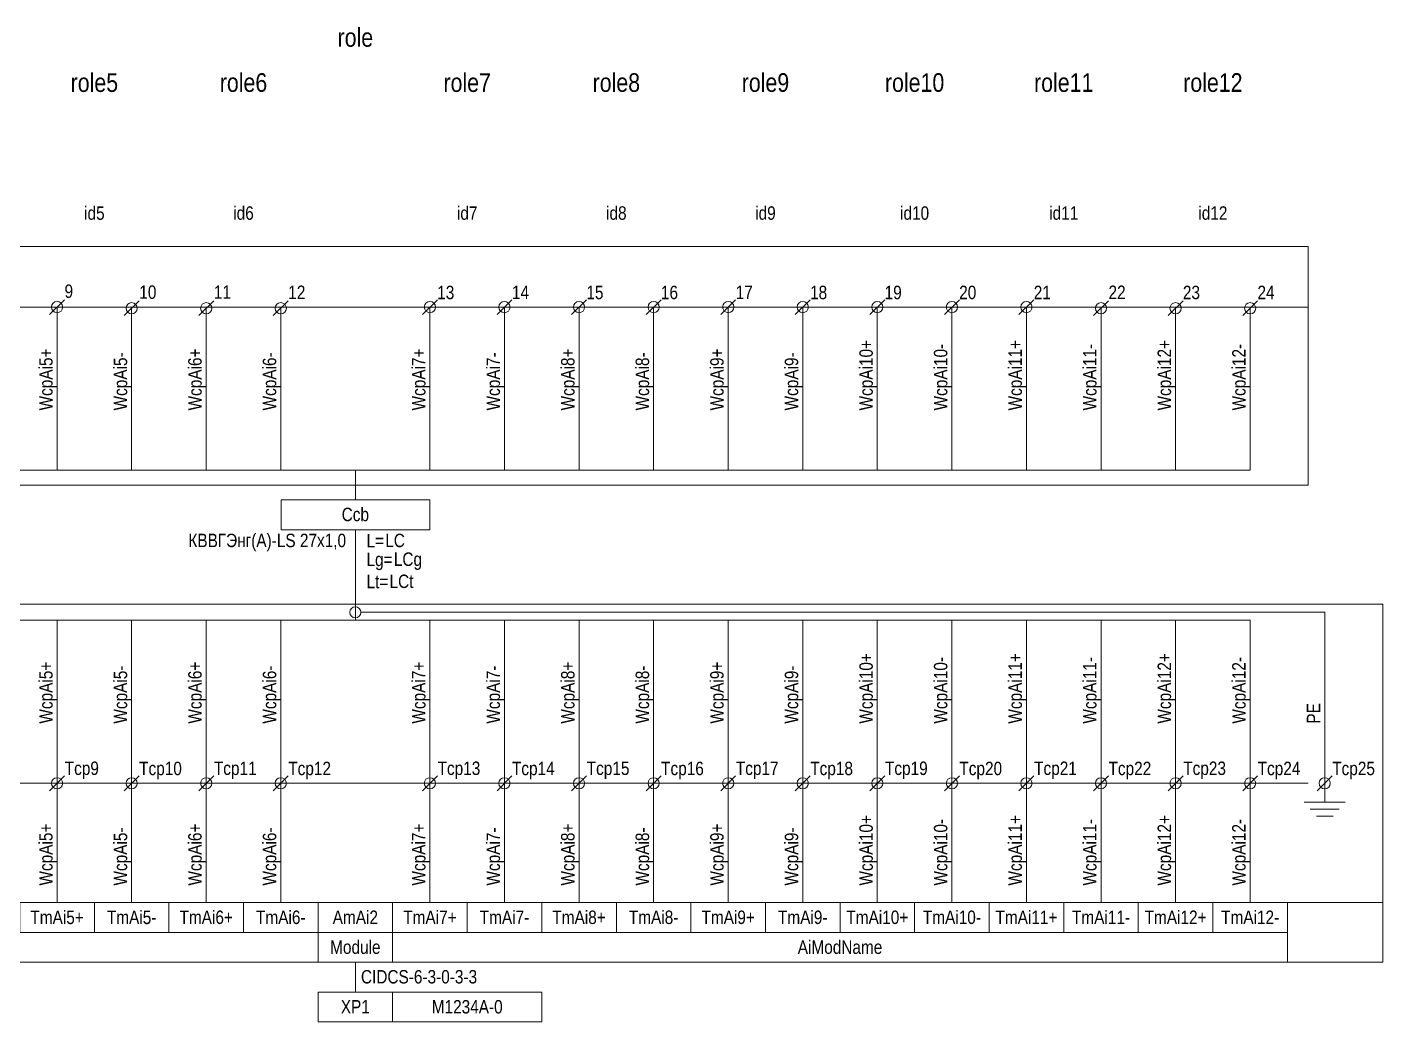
# Model space of a CAD drawing. Header units: millimetres. Extents: x 20 to 329, y -141 to -5.
# Drawn here: x 147.5 to 329.3, y -141 to -7.6 of the extents above; entities that cross this region are included whole.
import ezdxf

# ---------------------------------------------------------------- set-up
doc = ezdxf.new("R2010")
doc.units = ezdxf.units.MM
doc.header["$MEASUREMENT"] = 0
doc.linetypes.add('1_1', pattern=[2000, 1000, -1000])
doc.linetypes.add('4_2_1_2', pattern=[6702.777624, 3527.777672, -1763.888836, 0, -1411.111116])
for name, color, linetype in [('cp_params_ai', 7, 'Continuous'), ('cp_params_di', 7, 'Continuous'), ('cp_static_ai', 7, 'Continuous'), ('cp_static_di', 7, 'Continuous'), ('cp_static_do', 7, 'Continuous'), ('id_params_ai', 7, 'Continuous'), ('id_params_di', 7, 'Continuous'), ('id_static_ai', 7, 'Continuous'), ('id_static_di', 7, 'Continuous')]:
    doc.layers.add(name, color=color, linetype=linetype)
doc.styles.add('СГЕНЕРИР_СТИЛЬ_1', font='')
doc.styles.get('СГЕНЕРИР_СТИЛЬ_1').set_extended_font_data('Arial Narrow')

msp = doc.modelspace()

# ---------------------------------------------------------------- linework, layer by layer
at = {"layer": 'cp_static_ai', "color": 7, "linetype": 'Continuous', "lineweight": 15, "ltscale": 100}
for p, q in [((150.52577, -46.142885), (152.52577, -44.142885)), ((160.525753, -46.285774), (162.525753, -44.285774)), ((170.525753, -46.285774), (172.525753, -44.285774)), ((180.525753, -46.285774), (182.525753, -44.285774)), ((200.52575, -46.142885), (202.52575, -44.142885)), ((210.52575, -46.142885), (212.52575, -44.142885)), ((220.52575, -46.142885), (222.52575, -44.142885)), ((230.52575, -46.142885), (232.52575, -44.142885)), ((240.52575, -46.142885), (242.52575, -44.142885)), ((250.52575, -46.142885), (252.52575, -44.142885)), ((260.52575, -46.142885), (262.52575, -44.142885)), ((270.52575, -46.142885), (272.52575, -44.142885)), ((280.52575, -46.142885), (282.52575, -44.142885)), ((290.525734, -46.285774), (292.525734, -44.285774)), ((300.525734, -46.285774), (302.525734, -44.285774)), ((310.525734, -46.285774), (312.525734, -44.285774)), ((150.52576, -109.999996), (152.52576, -107.999996)), ((151.52576, -108.999996), (151.52576, -125)), ((160.52576, -109.999996), (162.52576, -107.999996)), ((161.52576, -108.999996), (161.52576, -125)), ((170.525757, -109.999996), (172.525757, -107.999996)), ((171.525757, -108.999996), (171.525757, -125)), ((180.525757, -109.999996), (182.525757, -107.999996)), ((181.525757, -108.999996), (181.525757, -125)), ((200.525753, -109.999996), (202.525753, -107.999996)), ((201.525753, -108.999996), (201.525753, -125)), ((210.525753, -109.999996), (212.525753, -107.999996)), ((211.525753, -108.999996), (211.525753, -125)), ((220.52575, -109.999996), (222.52575, -107.999996)), ((221.52575, -108.999996), (221.52575, -125)), ((230.52575, -109.999996), (232.52575, -107.999996)), ((231.52575, -108.999996), (231.52575, -125)), ((240.525747, -109.999996), (242.525747, -107.999996)), ((241.525747, -108.999996), (241.525747, -125)), ((250.525747, -109.999996), (252.525747, -107.999996)), ((251.525747, -108.999996), (251.525747, -125)), ((260.525743, -109.999996), (262.525743, -107.999996)), ((261.525743, -108.999996), (261.525743, -125)), ((270.525743, -109.999996), (272.525743, -107.999996)), ((271.525743, -108.999996), (271.525743, -125)), ((280.52574, -109.999996), (282.52574, -107.999996)), ((281.52574, -108.999996), (281.52574, -125)), ((290.52574, -109.999996), (292.52574, -107.999996)), ((291.52574, -108.999996), (291.52574, -125)), ((300.525737, -109.999996), (302.525737, -107.999996)), ((301.525737, -108.999996), (301.525737, -125)), ((310.525737, -109.999996), (312.525737, -107.999996)), ((311.525737, -108.999996), (311.525737, -125)), ((320.525737, -109.999996), (322.525737, -107.999996)), ((321.525737, -108.999996), (321.525737, -111.525363)), ((318.783511, -111.525363), (324.267963, -111.525363)), ((319.595426, -112.459169), (323.456047, -112.459169)), ((320.407342, -113.392975), (322.644132, -113.392975)), ((56.525773, -125), (329.325188, -125)), ((56.525773, -133), (329.325188, -133))]:
    msp.add_line(p, q, dxfattribs=at)
at = {"layer": 'cp_static_ai', "color": 7, "linetype": '1_1', "lineweight": 15, "ltscale": 100}
for q in [(56.525773, -85), (329.325188, -133)]:
    msp.add_line((329.325188, -85), q, dxfattribs=at)
at = {"layer": 'cp_static_ai', "color": 7, "linetype": 'Continuous', "lineweight": 15, "ltscale": 100}
msp.add_lwpolyline([(321.525737, -108.999996), (321.525737, -86.071459), (192.275753, -86.071459)], dxfattribs=at)
for points in [[(146.52576, -125), (156.52576, -125), (156.52576, -129), (146.52576, -129)], [(156.52576, -125), (166.52576, -125), (166.52576, -129), (156.52576, -129)], [(166.525757, -125), (176.525757, -125), (176.525757, -129), (166.525757, -129)], [(176.525757, -125), (186.525757, -125), (186.525757, -129), (176.525757, -129)], [(196.525753, -125), (206.525753, -125), (206.525753, -129), (196.525753, -129)], [(206.525753, -125), (216.525753, -125), (216.525753, -129), (206.525753, -129)], [(216.52575, -125), (226.52575, -125), (226.52575, -129), (216.52575, -129)], [(226.52575, -125), (236.52575, -125), (236.52575, -129), (226.52575, -129)], [(236.525747, -125), (246.525747, -125), (246.525747, -129), (236.525747, -129)], [(246.525747, -125), (256.525747, -125), (256.525747, -129), (246.525747, -129)], [(256.525743, -125), (266.525743, -125), (266.525743, -129), (256.525743, -129)], [(266.525743, -125), (276.525743, -125), (276.525743, -129), (266.525743, -129)], [(276.52574, -125), (286.52574, -125), (286.52574, -129), (276.52574, -129)], [(286.52574, -125), (296.52574, -125), (296.52574, -129), (286.52574, -129)], [(296.525737, -125), (306.525737, -125), (306.525737, -129), (296.525737, -129)], [(306.525737, -125), (316.525737, -125), (316.525737, -129), (306.525737, -129)], [(66.525773, -129), (186.525753, -129), (186.525753, -133), (66.525773, -133)], [(196.525753, -129), (316.525734, -129), (316.525734, -133), (196.525753, -133)]]:
    msp.add_lwpolyline(points, close=True, dxfattribs=at)
for centre in [(151.52577, -45.142885), (161.525753, -45.285774), (171.525753, -45.285774), (181.525753, -45.285774), (201.52575, -45.142885), (211.52575, -45.142885), (221.52575, -45.142885), (231.52575, -45.142885), (241.52575, -45.142885), (251.52575, -45.142885), (261.52575, -45.142885), (271.52575, -45.142885), (281.52575, -45.142885), (291.525734, -45.285774), (301.525734, -45.285774), (311.525734, -45.285774), (191.525753, -86.071459), (151.52576, -108.999996), (161.52576, -108.999996), (171.525757, -108.999996), (181.525757, -108.999996), (201.525753, -108.999996), (211.525753, -108.999996), (221.52575, -108.999996), (231.52575, -108.999996), (241.525747, -108.999996), (251.525747, -108.999996), (261.525743, -108.999996), (271.525743, -108.999996), (281.52574, -108.999996), (291.52574, -108.999996), (301.525737, -108.999996), (311.525737, -108.999996), (321.525737, -108.999996)]:
    msp.add_circle(centre, 0.75, dxfattribs=at)
at = {"layer": 'cp_static_di', "color": 7, "linetype": '4_2_1_2', "lineweight": 15, "ltscale": 100}
for p, q in [((56.525773, -45.142885), (319.325188, -45.142885)), ((56.525773, -109), (319.325188, -109))]:
    msp.add_line(p, q, dxfattribs=at)
at = {"layer": 'cp_static_di', "color": 7, "linetype": 'Continuous', "lineweight": 15, "ltscale": 100}
for p, q in [((151.525757, -45.142885), (151.525758, -66.999962)), ((161.525757, -45.142885), (161.525758, -66.999962)), ((171.525753, -45.142885), (171.525755, -66.999962)), ((181.525753, -45.142885), (181.525755, -66.999962)), ((201.52575, -45.142885), (201.525752, -66.999962)), ((211.52575, -45.142885), (211.525752, -66.999962)), ((221.525747, -45.142885), (221.525748, -66.999962)), ((231.525747, -45.142885), (231.525748, -66.999962)), ((241.525743, -45.142885), (241.525745, -66.999962)), ((251.525743, -45.142885), (251.525745, -66.999962)), ((261.52574, -45.142885), (261.525742, -66.999962)), ((271.52574, -45.142885), (271.525742, -66.999962)), ((281.525737, -45.142885), (281.525739, -66.999962)), ((291.525737, -45.142885), (291.525739, -66.999962)), ((301.525734, -45.142885), (301.525735, -66.999962)), ((311.525734, -45.142885), (311.525735, -66.999962)), ((71.525771, -87.142919), (311.525735, -87.142919)), ((151.525758, -87.142919), (151.52576, -108.999996)), ((161.525758, -87.142919), (161.52576, -108.999996)), ((171.525755, -87.142919), (171.525757, -108.999996)), ((181.525755, -87.142919), (181.525757, -108.999996)), ((201.525752, -87.142919), (201.525753, -108.999996)), ((211.525752, -87.142919), (211.525753, -108.999996)), ((221.525748, -87.142919), (221.52575, -108.999996)), ((231.525748, -87.142919), (231.52575, -108.999996)), ((241.525745, -87.142919), (241.525747, -108.999996)), ((251.525745, -87.142919), (251.525747, -108.999996)), ((261.525742, -87.142919), (261.525743, -108.999996)), ((271.525742, -87.142919), (271.525743, -108.999996)), ((281.525739, -87.142919), (281.52574, -108.999996)), ((291.525739, -87.142919), (291.52574, -108.999996)), ((301.525735, -87.142919), (301.525737, -108.999996)), ((311.525735, -87.142919), (311.525737, -108.999996))]:
    msp.add_line(p, q, dxfattribs=at)
at = {"layer": 'cp_static_do', "color": 7, "linetype": 'Continuous', "lineweight": 15, "ltscale": 100}
msp.add_line((191.525753, -133), (191.525753, -137), dxfattribs=at)
for points in [[(196.525753, -133), (186.525753, -133), (186.525753, -129), (196.525753, -129)], [(196.525753, -141), (186.525753, -141), (186.525753, -137), (196.525753, -137)], [(196.525753, -137), (216.525753, -137), (216.525753, -141), (196.525753, -141)]]:
    msp.add_lwpolyline(points, close=True, dxfattribs=at)
at = {"layer": 'id_static_ai', "color": 7, "linetype": '1_1', "lineweight": 15, "ltscale": 100}
for p, q in [((319.325188, -37), (56.525773, -37)), ((319.325188, -37), (319.325188, -69)), ((319.325188, -69), (56.525773, -69))]:
    msp.add_line(p, q, dxfattribs=at)
at = {"layer": 'id_static_ai', "color": 7, "linetype": 'Continuous', "lineweight": 15, "ltscale": 100}
for p, q in [((71.525771, -66.999962), (311.525735, -66.999962)), ((191.525753, -70.999995), (191.525753, -66.999994)), ((191.525753, -87.142919), (191.525753, -74.999995))]:
    msp.add_line(p, q, dxfattribs=at)
msp.add_lwpolyline([(181.575141, -74.999995), (201.525753, -74.999995), (201.525753, -70.999995), (181.575141, -70.999995)], close=True, dxfattribs=at)

# ---------------------------------------------------------------- texts
at = {"layer": 'cp_params_ai', "color": 7, "linetype": 'Continuous', "lineweight": 15, "char_height": 1.8, "attachment_point": 1, "rotation": 90, "style": 'СГЕНЕРИР_СТИЛЬ_1'}
for s, insert in [('\\A1;{\\pql;\\fArial Narrow|b0|i0|c204|p34;WcpAi\\fArial Narrow|b0|i0|c204|p34;5\\fArial Narrow|b0|i0|c204|p34;+}', (149.123922, -58.999961)), ('\\A1;{\\pql;\\fArial Narrow|b0|i0|c204|p34;WcpAi\\fArial Narrow|b0|i0|c204|p34;6\\fArial Narrow|b0|i0|c204|p34;+}', (169.116295, -58.999961)), ('\\A1;{\\pql;\\fArial Narrow|b0|i0|c204|p34;WcpAi\\fArial Narrow|b0|i0|c204|p34;7\\fArial Narrow|b0|i0|c204|p34;+}', (199.123916, -58.999961)), ('\\A1;{\\pql;\\fArial Narrow|b0|i0|c204|p34;WcpAi\\fArial Narrow|b0|i0|c204|p34;8\\fArial Narrow|b0|i0|c204|p34;+}', (219.116289, -58.999961)), ('\\A1;{\\pql;\\fArial Narrow|b0|i0|c204|p34;WcpAi\\fArial Narrow|b0|i0|c204|p34;9\\fArial Narrow|b0|i0|c204|p34;+}', (239.116286, -58.999961)), ('\\A1;{\\pql;\\fArial Narrow|b0|i0|c204|p34;WcpAi\\fArial Narrow|b0|i0|c204|p34;10\\fArial Narrow|b0|i0|c204|p34;+}', (259.116282, -58.999961)), ('\\A1;{\\pql;\\fArial Narrow|b0|i0|c204|p34;WcpAi1\\fArial Narrow|b0|i0|c204|p34;0\\fArial Narrow|b0|i0|c204|p34;-}', (269.116278, -58.999961)), ('\\A1;{\\pql;\\fArial Narrow|b0|i0|c204|p34;WcpAi\\fArial Narrow|b0|i0|c204|p34;11\\fArial Narrow|b0|i0|c204|p34;+}', (279.116279, -58.999961)), ('\\A1;{\\pql;\\fArial Narrow|b0|i0|c204|p34;WcpAi1\\fArial Narrow|b0|i0|c204|p34;1\\fArial Narrow|b0|i0|c204|p34;-}', (289.116275, -58.999961)), ('\\A1;{\\pql;\\fArial Narrow|b0|i0|c204|p34;WcpAi\\fArial Narrow|b0|i0|c204|p34;12\\fArial Narrow|b0|i0|c204|p34;+}', (299.116276, -58.999961)), ('\\A1;{\\pql;\\fArial Narrow|b0|i0|c204|p34;WcpAi1\\fArial Narrow|b0|i0|c204|p34;2\\fArial Narrow|b0|i0|c204|p34;-}', (309.116271, -58.999961)), ('\\A1;{\\pql;\\fArial Narrow|b0|i0|c204|p34;WcpAi\\fArial Narrow|b0|i0|c204|p34;5\\fArial Narrow|b0|i0|c204|p34;-}', (159.123918, -58.999961)), ('\\A1;{\\pql;\\fArial Narrow|b0|i0|c204|p34;WcpAi\\fArial Narrow|b0|i0|c204|p34;6\\fArial Narrow|b0|i0|c204|p34;-}', (179.116291, -58.999961)), ('\\A1;{\\pql;\\fArial Narrow|b0|i0|c204|p34;WcpAi\\fArial Narrow|b0|i0|c204|p34;7\\fArial Narrow|b0|i0|c204|p34;-}', (209.123911, -58.999961)), ('\\A1;{\\pql;\\fArial Narrow|b0|i0|c204|p34;WcpAi\\fArial Narrow|b0|i0|c204|p34;8\\fArial Narrow|b0|i0|c204|p34;-}', (229.116284, -58.999961)), ('\\A1;{\\pql;\\fArial Narrow|b0|i0|c204|p34;WcpAi\\fArial Narrow|b0|i0|c204|p34;9\\fArial Narrow|b0|i0|c204|p34;-}', (249.116281, -58.999961)), ('\\A1;{\\pql;\\fArial Narrow|b0|i0|c204|p34;WcpAi\\fArial Narrow|b0|i0|c204|p34;10\\fArial Narrow|b0|i0|c204|p34;+}', (259.116284, -100.999995)), ('\\A1;{\\pql;\\fArial Narrow|b0|i0|c204|p34;WcpAi1\\fArial Narrow|b0|i0|c204|p34;0\\fArial Narrow|b0|i0|c204|p34;-}', (269.11628, -100.999995)), ('\\A1;{\\pql;\\fArial Narrow|b0|i0|c204|p34;WcpAi\\fArial Narrow|b0|i0|c204|p34;11\\fArial Narrow|b0|i0|c204|p34;+}', (279.116281, -100.999995)), ('\\A1;{\\pql;\\fArial Narrow|b0|i0|c204|p34;WcpAi1\\fArial Narrow|b0|i0|c204|p34;1\\fArial Narrow|b0|i0|c204|p34;-}', (289.116276, -100.999995)), ('\\A1;{\\pql;\\fArial Narrow|b0|i0|c204|p34;WcpAi\\fArial Narrow|b0|i0|c204|p34;12\\fArial Narrow|b0|i0|c204|p34;+}', (299.116277, -100.999995)), ('\\A1;{\\pql;\\fArial Narrow|b0|i0|c204|p34;WcpAi1\\fArial Narrow|b0|i0|c204|p34;2\\fArial Narrow|b0|i0|c204|p34;-}', (309.116273, -100.999995)), ('\\A1;{\\pql;\\fArial Narrow|b0|i0|c204|p34;WcpAi\\fArial Narrow|b0|i0|c204|p34;5\\fArial Narrow|b0|i0|c204|p34;+}', (149.123924, -100.999995)), ('\\A1;{\\pql;\\fArial Narrow|b0|i0|c204|p34;WcpAi\\fArial Narrow|b0|i0|c204|p34;5\\fArial Narrow|b0|i0|c204|p34;-}', (159.123919, -100.999995)), ('\\A1;{\\pql;\\fArial Narrow|b0|i0|c204|p34;WcpAi\\fArial Narrow|b0|i0|c204|p34;6\\fArial Narrow|b0|i0|c204|p34;+}', (169.116297, -100.999995)), ('\\A1;{\\pql;\\fArial Narrow|b0|i0|c204|p34;WcpAi\\fArial Narrow|b0|i0|c204|p34;6\\fArial Narrow|b0|i0|c204|p34;-}', (179.116293, -100.999995)), ('\\A1;{\\pql;\\fArial Narrow|b0|i0|c204|p34;WcpAi\\fArial Narrow|b0|i0|c204|p34;7\\fArial Narrow|b0|i0|c204|p34;+}', (199.123917, -100.999995)), ('\\A1;{\\pql;\\fArial Narrow|b0|i0|c204|p34;WcpAi\\fArial Narrow|b0|i0|c204|p34;7\\fArial Narrow|b0|i0|c204|p34;-}', (209.123913, -100.999995)), ('\\A1;{\\pql;\\fArial Narrow|b0|i0|c204|p34;WcpAi\\fArial Narrow|b0|i0|c204|p34;8\\fArial Narrow|b0|i0|c204|p34;+}', (219.11629, -100.999995)), ('\\A1;{\\pql;\\fArial Narrow|b0|i0|c204|p34;WcpAi\\fArial Narrow|b0|i0|c204|p34;8\\fArial Narrow|b0|i0|c204|p34;-}', (229.116286, -100.999995)), ('\\A1;{\\pql;\\fArial Narrow|b0|i0|c204|p34;WcpAi\\fArial Narrow|b0|i0|c204|p34;9\\fArial Narrow|b0|i0|c204|p34;+}', (239.116287, -100.999995)), ('\\A1;{\\pql;\\fArial Narrow|b0|i0|c204|p34;WcpAi\\fArial Narrow|b0|i0|c204|p34;9\\fArial Narrow|b0|i0|c204|p34;-}', (249.116283, -100.999995)), ('\\A1;{\\pql;\\fArial Narrow|b0|i0|c204|p34;WcpAi\\fArial Narrow|b0|i0|c204|p34;5\\fArial Narrow|b0|i0|c204|p34;+}', (149.123924, -122.715373)), ('\\A1;{\\pql;\\fArial Narrow|b0|i0|c204|p34;WcpAi\\fArial Narrow|b0|i0|c204|p34;6\\fArial Narrow|b0|i0|c204|p34;+}', (169.116297, -122.715373)), ('\\A1;{\\pql;\\fArial Narrow|b0|i0|c204|p34;WcpAi\\fArial Narrow|b0|i0|c204|p34;7\\fArial Narrow|b0|i0|c204|p34;+}', (199.123917, -122.715373)), ('\\A1;{\\pql;\\fArial Narrow|b0|i0|c204|p34;WcpAi\\fArial Narrow|b0|i0|c204|p34;8\\fArial Narrow|b0|i0|c204|p34;+}', (219.11629, -122.715373)), ('\\A1;{\\pql;\\fArial Narrow|b0|i0|c204|p34;WcpAi\\fArial Narrow|b0|i0|c204|p34;9\\fArial Narrow|b0|i0|c204|p34;+}', (239.116287, -122.715373)), ('\\A1;{\\pql;\\fArial Narrow|b0|i0|c204|p34;WcpAi\\fArial Narrow|b0|i0|c204|p34;10\\fArial Narrow|b0|i0|c204|p34;+}', (259.116284, -122.715373)), ('\\A1;{\\pql;\\fArial Narrow|b0|i0|c204|p34;Wcp\\fArial Narrow|b0|i0|c204|p34;Ai\\fArial Narrow|b0|i0|c204|p34;10-}', (269.11628, -122.715373)), ('\\A1;{\\pql;\\fArial Narrow|b0|i0|c204|p34;WcpAi\\fArial Narrow|b0|i0|c204|p34;11\\fArial Narrow|b0|i0|c204|p34;+}', (279.116281, -122.715373)), ('\\A1;{\\pql;\\fArial Narrow|b0|i0|c204|p34;Wcp\\fArial Narrow|b0|i0|c204|p34;Ai\\fArial Narrow|b0|i0|c204|p34;11-}', (289.116276, -122.715373)), ('\\A1;{\\pql;\\fArial Narrow|b0|i0|c204|p34;WcpAi\\fArial Narrow|b0|i0|c204|p34;12\\fArial Narrow|b0|i0|c204|p34;+}', (299.116277, -122.715373)), ('\\A1;{\\pql;\\fArial Narrow|b0|i0|c204|p34;Wcp\\fArial Narrow|b0|i0|c204|p34;Ai\\fArial Narrow|b0|i0|c204|p34;12-}', (309.116273, -122.715373)), ('\\A1;{\\pql;\\fArial Narrow|b0|i0|c204|p34;Wcp\\fArial Narrow|b0|i0|c204|p34;Ai\\fArial Narrow|b0|i0|c204|p34;5-}', (159.123919, -122.715373)), ('\\A1;{\\pql;\\fArial Narrow|b0|i0|c204|p34;Wcp\\fArial Narrow|b0|i0|c204|p34;Ai\\fArial Narrow|b0|i0|c204|p34;6-}', (179.116293, -122.715373)), ('\\A1;{\\pql;\\fArial Narrow|b0|i0|c204|p34;Wcp\\fArial Narrow|b0|i0|c204|p34;Ai\\fArial Narrow|b0|i0|c204|p34;7-}', (209.123913, -122.715373)), ('\\A1;{\\pql;\\fArial Narrow|b0|i0|c204|p34;Wcp\\fArial Narrow|b0|i0|c204|p34;Ai\\fArial Narrow|b0|i0|c204|p34;8-}', (229.116286, -122.715373)), ('\\A1;{\\pql;\\fArial Narrow|b0|i0|c204|p34;Wcp\\fArial Narrow|b0|i0|c204|p34;Ai\\fArial Narrow|b0|i0|c204|p34;9-}', (249.116283, -122.715373))]:
    msp.add_mtext(s, dxfattribs=dict(at, insert=insert))
at = {"layer": 'cp_params_ai', "color": 7, "linetype": 'Continuous', "lineweight": 15, "char_height": 1.8, "style": 'СГЕНЕРИР_СТИЛЬ_1'}
for s, insert, attachment_point in [('\\A1;{\\pql;\\fArial Narrow|b0|i0|c204|p34;Tcp\\fArial Narrow|b0|i0|c204|p34;9}', (152.552617, -106.087352), 1), ('\\A1;{\\pql;\\fArial Narrow|b0|i0|c204|p34;Tcp\\fArial Narrow|b0|i0|c204|p34;10}', (162.528941, -106.111029), 1), ('\\A1;{\\pql;\\fArial Narrow|b0|i0|c204|p34;Tcp\\fArial Narrow|b0|i0|c204|p34;1\\fArial Narrow|b0|i0|c204|p34;1}', (172.552614, -106.087352), 1), ('\\A1;{\\pql;\\fArial Narrow|b0|i0|c204|p34;Tcp\\fArial Narrow|b0|i0|c204|p34;1\\fArial Narrow|b0|i0|c204|p34;2}', (182.528937, -106.111029), 1), ('\\A1;{\\pql;\\fArial Narrow|b0|i0|c204|p34;Tcp1\\fArial Narrow|b0|i0|c204|p34;3}', (202.552611, -106.087352), 1), ('\\A1;{\\pql;\\fArial Narrow|b0|i0|c204|p34;Tcp\\fArial Narrow|b0|i0|c204|p34;14}', (212.528934, -106.111029), 1), ('\\A1;{\\pql;\\fArial Narrow|b0|i0|c204|p34;Tcp1\\fArial Narrow|b0|i0|c204|p34;5}', (222.552607, -106.087352), 1), ('\\A1;{\\pql;\\fArial Narrow|b0|i0|c204|p34;Tcp\\fArial Narrow|b0|i0|c204|p34;16}', (232.528931, -106.111029), 1), ('\\A1;{\\pql;\\fArial Narrow|b0|i0|c204|p34;Tcp1\\fArial Narrow|b0|i0|c204|p34;7}', (242.552604, -106.087352), 1), ('\\A1;{\\pql;\\fArial Narrow|b0|i0|c204|p34;Tcp\\fArial Narrow|b0|i0|c204|p34;18}', (252.528928, -106.111029), 1), ('\\A1;{\\pql;\\fArial Narrow|b0|i0|c204|p34;Tcp\\fArial Narrow|b0|i0|c204|p34;19}', (262.552601, -106.087352), 1), ('\\A1;{\\pql;\\fArial Narrow|b0|i0|c204|p34;Tcp2\\fArial Narrow|b0|i0|c204|p34;0}', (272.528924, -106.111029), 1), ('\\A1;{\\pql;\\fArial Narrow|b0|i0|c204|p34;Tcp\\fArial Narrow|b0|i0|c204|p34;2\\fArial Narrow|b0|i0|c204|p34;1}', (282.552598, -106.087352), 1), ('\\A1;{\\pql;\\fArial Narrow|b0|i0|c204|p34;Tcp\\fArial Narrow|b0|i0|c204|p34;2\\fArial Narrow|b0|i0|c204|p34;2}', (292.528921, -106.111029), 1), ('\\A1;{\\pql;\\fArial Narrow|b0|i0|c204|p34;Tcp\\fArial Narrow|b0|i0|c204|p34;23}', (302.552594, -106.087352), 1), ('\\A1;{\\pql;\\fArial Narrow|b0|i0|c204|p34;Tcp2\\fArial Narrow|b0|i0|c204|p34;4}', (312.528918, -106.111029), 1), ('\\A1;{\\pql;\\fArial Narrow|b0|i0|c204|p34;Tcp2\\fArial Narrow|b0|i0|c204|p34;5}', (322.528918, -106.111029), 1), ('\\A1;{\\pqc;\\fArial Narrow|b0|i0|c204|p34;Tm\\fArial Narrow|b0|i0|c204|p34;Ai\\fArial Narrow|b0|i0|c204|p34;5+}', (151.52576, -126.080517), 2), ('\\A1;{\\pqc;\\fArial Narrow|b0|i0|c204|p34;Tm\\fArial Narrow|b0|i0|c204|p34;Ai\\fArial Narrow|b0|i0|c204|p34;5-}', (161.52576, -126.080517), 2), ('\\A1;{\\pqc;\\fArial Narrow|b0|i0|c204|p34;Tm\\fArial Narrow|b0|i0|c204|p34;Ai\\fArial Narrow|b0|i0|c204|p34;6+}', (171.525757, -126.072893), 2), ('\\A1;{\\pqc;\\fArial Narrow|b0|i0|c204|p34;Tm\\fArial Narrow|b0|i0|c204|p34;Ai\\fArial Narrow|b0|i0|c204|p34;6-}', (181.525757, -126.072893), 2), ('\\A1;{\\pqc;\\fArial Narrow|b0|i0|c204|p34;Tm\\fArial Narrow|b0|i0|c204|p34;Ai\\fArial Narrow|b0|i0|c204|p34;7+}', (201.525753, -126.080517), 2), ('\\A1;{\\pqc;\\fArial Narrow|b0|i0|c204|p34;Tm\\fArial Narrow|b0|i0|c204|p34;Ai\\fArial Narrow|b0|i0|c204|p34;7-}', (211.525753, -126.080517), 2), ('\\A1;{\\pqc;\\fArial Narrow|b0|i0|c204|p34;Tm\\fArial Narrow|b0|i0|c204|p34;Ai\\fArial Narrow|b0|i0|c204|p34;8+}', (221.52575, -126.072893), 2), ('\\A1;{\\pqc;\\fArial Narrow|b0|i0|c204|p34;Tm\\fArial Narrow|b0|i0|c204|p34;Ai\\fArial Narrow|b0|i0|c204|p34;8-}', (231.52575, -126.072893), 2), ('\\A1;{\\pqc;\\fArial Narrow|b0|i0|c204|p34;Tm\\fArial Narrow|b0|i0|c204|p34;Ai\\fArial Narrow|b0|i0|c204|p34;9+}', (241.525747, -126.072893), 2), ('\\A1;{\\pqc;\\fArial Narrow|b0|i0|c204|p34;Tm\\fArial Narrow|b0|i0|c204|p34;Ai\\fArial Narrow|b0|i0|c204|p34;9-}', (251.525747, -126.072893), 2), ('\\A1;{\\pqc;\\fArial Narrow|b0|i0|c204|p34;Tm\\fArial Narrow|b0|i0|c204|p34;Ai\\fArial Narrow|b0|i0|c204|p34;10+}', (261.525743, -126.072893), 2), ('\\A1;{\\pqc;\\fArial Narrow|b0|i0|c204|p34;Tm\\fArial Narrow|b0|i0|c204|p34;Ai\\fArial Narrow|b0|i0|c204|p34;10-}', (271.525743, -126.072893), 2), ('\\A1;{\\pqc;\\fArial Narrow|b0|i0|c204|p34;Tm\\fArial Narrow|b0|i0|c204|p34;Ai\\fArial Narrow|b0|i0|c204|p34;11+}', (281.52574, -126.072893), 2), ('\\A1;{\\pqc;\\fArial Narrow|b0|i0|c204|p34;Tm\\fArial Narrow|b0|i0|c204|p34;Ai\\fArial Narrow|b0|i0|c204|p34;11-}', (291.52574, -126.072893), 2), ('\\A1;{\\pqc;\\fArial Narrow|b0|i0|c204|p34;Tm\\fArial Narrow|b0|i0|c204|p34;Ai\\fArial Narrow|b0|i0|c204|p34;12+}', (301.525737, -126.072893), 2), ('\\A1;{\\pqc;\\fArial Narrow|b0|i0|c204|p34;Tm\\fArial Narrow|b0|i0|c204|p34;Ai\\fArial Narrow|b0|i0|c204|p34;12-}', (311.525737, -126.072893), 2), ('\\A1;{\\pqc;\\fArial Narrow|b0|i0|c204|p34;AiModName}', (256.525743, -130.080512), 2)]:
    msp.add_mtext(s, dxfattribs=dict(at, insert=insert, attachment_point=attachment_point))
at = {"layer": 'cp_params_di', "color": 7, "linetype": 'Continuous', "lineweight": 15, "insert": (191.525753, -126.072894), "char_height": 1.8, "attachment_point": 2, "style": 'СГЕНЕРИР_СТИЛЬ_1'}
msp.add_mtext('\\A1;{\\pqc;\\fArial Narrow|b0|i0|c204|p34;AmAi\\fArial Narrow|b0|i0|c204|p34;2}', dxfattribs=at)
at = {"layer": 'cp_static_ai', "color": 7, "linetype": 'Continuous', "lineweight": 15, "char_height": 1.8, "attachment_point": 1, "style": 'СГЕНЕРИР_СТИЛЬ_1'}
for s, insert in [('\\A1;{\\pql;\\fArial Narrow|b0|i0|c204|p34;\\fArial Narrow|b0|i0|c204|p34;9}', (152.528954, -42.111029)), ('\\A1;{\\pql;\\fArial Narrow|b0|i0|c204|p34;1\\fArial Narrow|b0|i0|c204|p34;0}', (162.552614, -42.230241)), ('\\A1;{\\pql;\\fArial Narrow|b0|i0|c204|p34;1\\fArial Narrow|b0|i0|c204|p34;1}', (172.552611, -42.230241)), ('\\A1;{\\pql;\\fArial Narrow|b0|i0|c204|p34;1\\fArial Narrow|b0|i0|c204|p34;2}', (182.528937, -42.253918)), ('\\A1;{\\pql;\\fArial Narrow|b0|i0|c204|p34;1\\fArial Narrow|b0|i0|c204|p34;3}', (202.505261, -42.277594)), ('\\A1;{\\pql;\\fArial Narrow|b0|i0|c204|p34;1\\fArial Narrow|b0|i0|c204|p34;4}', (212.528937, -42.253918)), ('\\A1;{\\pql;\\fArial Narrow|b0|i0|c204|p34;1\\fArial Narrow|b0|i0|c204|p34;5}', (222.505261, -42.277594)), ('\\A1;{\\pql;\\fArial Narrow|b0|i0|c204|p34;1\\fArial Narrow|b0|i0|c204|p34;6}', (232.505261, -42.277594)), ('\\A1;{\\pql;\\fArial Narrow|b0|i0|c204|p34;1\\fArial Narrow|b0|i0|c204|p34;7}', (242.528937, -42.253918)), ('\\A1;{\\pql;\\fArial Narrow|b0|i0|c204|p34;1\\fArial Narrow|b0|i0|c204|p34;8}', (252.505261, -42.277594)), ('\\A1;{\\pql;\\fArial Narrow|b0|i0|c204|p34;1\\fArial Narrow|b0|i0|c204|p34;9}', (262.505261, -42.277594)), ('\\A1;{\\pql;\\fArial Narrow|b0|i0|c204|p34;20}', (272.505254, -42.277594)), ('\\A1;{\\pql;\\fArial Narrow|b0|i0|c204|p34;21}', (282.505254, -42.277594)), ('\\A1;{\\pql;\\fArial Narrow|b0|i0|c204|p34;22}', (292.528931, -42.253918)), ('\\A1;{\\pql;\\fArial Narrow|b0|i0|c204|p34;23}', (302.505254, -42.277594)), ('\\A1;{\\pql;\\fArial Narrow|b0|i0|c204|p34;24}', (312.505254, -42.277594))]:
    msp.add_mtext(s, dxfattribs=dict(at, insert=insert))
at = {"layer": 'cp_static_ai', "color": 7, "linetype": 'Continuous', "lineweight": 15, "insert": (319.123901, -100.999995), "char_height": 1.8, "attachment_point": 1, "rotation": 90, "style": 'СГЕНЕРИР_СТИЛЬ_1'}
msp.add_mtext('\\A1;{\\pql;\\fArial Narrow|b0|i0|c204|p34;PE}', dxfattribs=at)
at = {"layer": 'cp_static_do', "color": 7, "linetype": 'Continuous', "lineweight": 15, "char_height": 1.8, "attachment_point": 2, "style": 'СГЕНЕРИР_СТИЛЬ_1'}
for s, insert in [('\\A1;{\\pqc;\\fArial Narrow|b0|i0|c204|p34;Module}', (191.525753, -130.080516)), ('\\A1;{\\pqc;\\fArial Narrow|b0|i0|c204|p34;XP1}', (191.525753, -138.072891)), ('\\A1;{\\pqc;\\fArial Narrow|b0|i0|c204|p34;M12\\fArial Narrow|b0|i0|c204|p34;34A\\fArial Narrow|b0|i0|c204|p34;-0}', (206.525753, -138.0729))]:
    msp.add_mtext(s, dxfattribs=dict(at, insert=insert))
at = {"layer": 'id_params_ai', "color": 7, "linetype": 'Continuous', "lineweight": 15, "attachment_point": 2, "style": 'СГЕНЕРИР_СТИЛЬ_1'}
for s, insert, char_height in [('\\A1;{\\pqc;\\fArial Narrow|b0|i0|c204|p34;role}', (191.525753, -7.722937), 2.5), ('\\A1;{\\pqc;\\fArial Narrow|b0|i0|c204|p34;C\\fArial Narrow|b0|i0|c204|p34;cb}', (191.525753, -72.04875), 1.8)]:
    msp.add_mtext(s, dxfattribs=dict(at, insert=insert, char_height=char_height))
at = {"layer": 'id_params_ai', "color": 7, "linetype": 'Continuous', "lineweight": 15, "width": 18, "attachment_point": 2, "style": 'СГЕНЕРИР_СТИЛЬ_1'}
for s, insert, char_height in [('\\A1;{\\pqc;\\fArial Narrow|b0|i0|c204|p34;role\\fArial Narrow|b0|i0|c204|p34;5}', (156.525773, -13.781765), 2.5), ('\\A1;{\\pqc;\\fArial Narrow|b0|i0|c204|p34;role\\fArial Narrow|b0|i0|c204|p34;6}', (176.525773, -13.771176), 2.5), ('\\A1;{\\pqc;\\fArial Narrow|b0|i0|c204|p34;role\\fArial Narrow|b0|i0|c204|p34;7}', (206.525773, -13.781765), 2.5), ('\\A1;{\\pqc;\\fArial Narrow|b0|i0|c204|p34;role\\fArial Narrow|b0|i0|c204|p34;8}', (226.525773, -13.771176), 2.5), ('\\A1;{\\pqc;\\fArial Narrow|b0|i0|c204|p34;role\\fArial Narrow|b0|i0|c204|p34;9}', (246.525773, -13.771176), 2.5), ('\\A1;{\\pqc;\\fArial Narrow|b0|i0|c204|p34;role\\fArial Narrow|b0|i0|c204|p34;10}', (266.525773, -13.771176), 2.5), ('\\A1;{\\pqc;\\fArial Narrow|b0|i0|c204|p34;role\\fArial Narrow|b0|i0|c204|p34;11}', (286.525773, -13.771176), 2.5), ('\\A1;{\\pqc;\\fArial Narrow|b0|i0|c204|p34;role\\fArial Narrow|b0|i0|c204|p34;12}', (306.525773, -13.771176), 2.5), ('\\A1;{\\pqc;\\fArial Narrow|b0|i0|c204|p34;id\\fArial Narrow|b0|i0|c204|p34;5}', (156.525773, -31.63345), 1.8), ('\\A1;{\\pqc;\\fArial Narrow|b0|i0|c204|p34;id\\fArial Narrow|b0|i0|c204|p34;6}', (176.525773, -31.625826), 1.8), ('\\A1;{\\pqc;\\fArial Narrow|b0|i0|c204|p34;id\\fArial Narrow|b0|i0|c204|p34;7}', (206.525773, -31.63345), 1.8), ('\\A1;{\\pqc;\\fArial Narrow|b0|i0|c204|p34;id\\fArial Narrow|b0|i0|c204|p34;8}', (226.525773, -31.625826), 1.8), ('\\A1;{\\pqc;\\fArial Narrow|b0|i0|c204|p34;id\\fArial Narrow|b0|i0|c204|p34;9}', (246.525773, -31.625826), 1.8), ('\\A1;{\\pqc;\\fArial Narrow|b0|i0|c204|p34;id\\fArial Narrow|b0|i0|c204|p34;10}', (266.525773, -31.625826), 1.8), ('\\A1;{\\pqc;\\fArial Narrow|b0|i0|c204|p34;id\\fArial Narrow|b0|i0|c204|p34;11}', (286.525773, -31.625826), 1.8), ('\\A1;{\\pqc;\\fArial Narrow|b0|i0|c204|p34;id\\fArial Narrow|b0|i0|c204|p34;12}', (306.525773, -31.625826), 1.8)]:
    msp.add_mtext(s, dxfattribs=dict(at, insert=insert, char_height=char_height))
at = {"layer": 'id_params_di', "color": 7, "linetype": 'Continuous', "lineweight": 15, "char_height": 1.8, "attachment_point": 1, "style": 'СГЕНЕРИР_СТИЛЬ_1'}
for s, insert in [('\\A1;{\\pql;\\fArial Narrow|b0|i0|c204|p34;LC}', (195.536027, -75.531108)), ('\\A1;{\\pql;\\fArial Narrow|b0|i0|c204|p34;LCg}', (196.688039, -78.047826)), ('\\A1;{\\pql;\\fArial Narrow|b0|i0|c204|p34;LCt}', (196.112045, -81.012553))]:
    msp.add_mtext(s, dxfattribs=dict(at, insert=insert))
at = {"layer": 'id_static_di', "color": 7, "linetype": 'Continuous', "lineweight": 15, "char_height": 1.8, "attachment_point": 1, "style": 'СГЕНЕРИР_СТИЛЬ_1'}
for s, insert in [('\\A1;{\\pql;\\fArial Narrow|b0|i0|c204|p34;КВВГЭнг(А)-LS \\fArial Narrow|b0|i0|c204|p34;27\\fArial Narrow|b0|i0|c204|p34;х1,0}', (169.13917, -75.531101)), ('\\A1;{\\pql;\\fArial Narrow|b0|i0|c204|p34;L=}', (193.02026, -75.562865)), ('\\A1;{\\pql;\\fArial Narrow|b0|i0|c204|p34;Lg=}', (193.02026, -78.079583)), ('\\A1;{\\pql;\\fArial Narrow|b0|i0|c204|p34;Lt=}', (193.02026, -81.04431)), ('\\A1;{\\pql;\\fArial Narrow|b0|i0|c204|p34;CIDC\\fArial Narrow|b0|i0|c204|p34;S\\fArial Narrow|b0|i0|c204|p34;-6-3-0-3-3}', (192.277546, -134.048751))]:
    msp.add_mtext(s, dxfattribs=dict(at, insert=insert))

doc.saveas('drawing.dxf')
